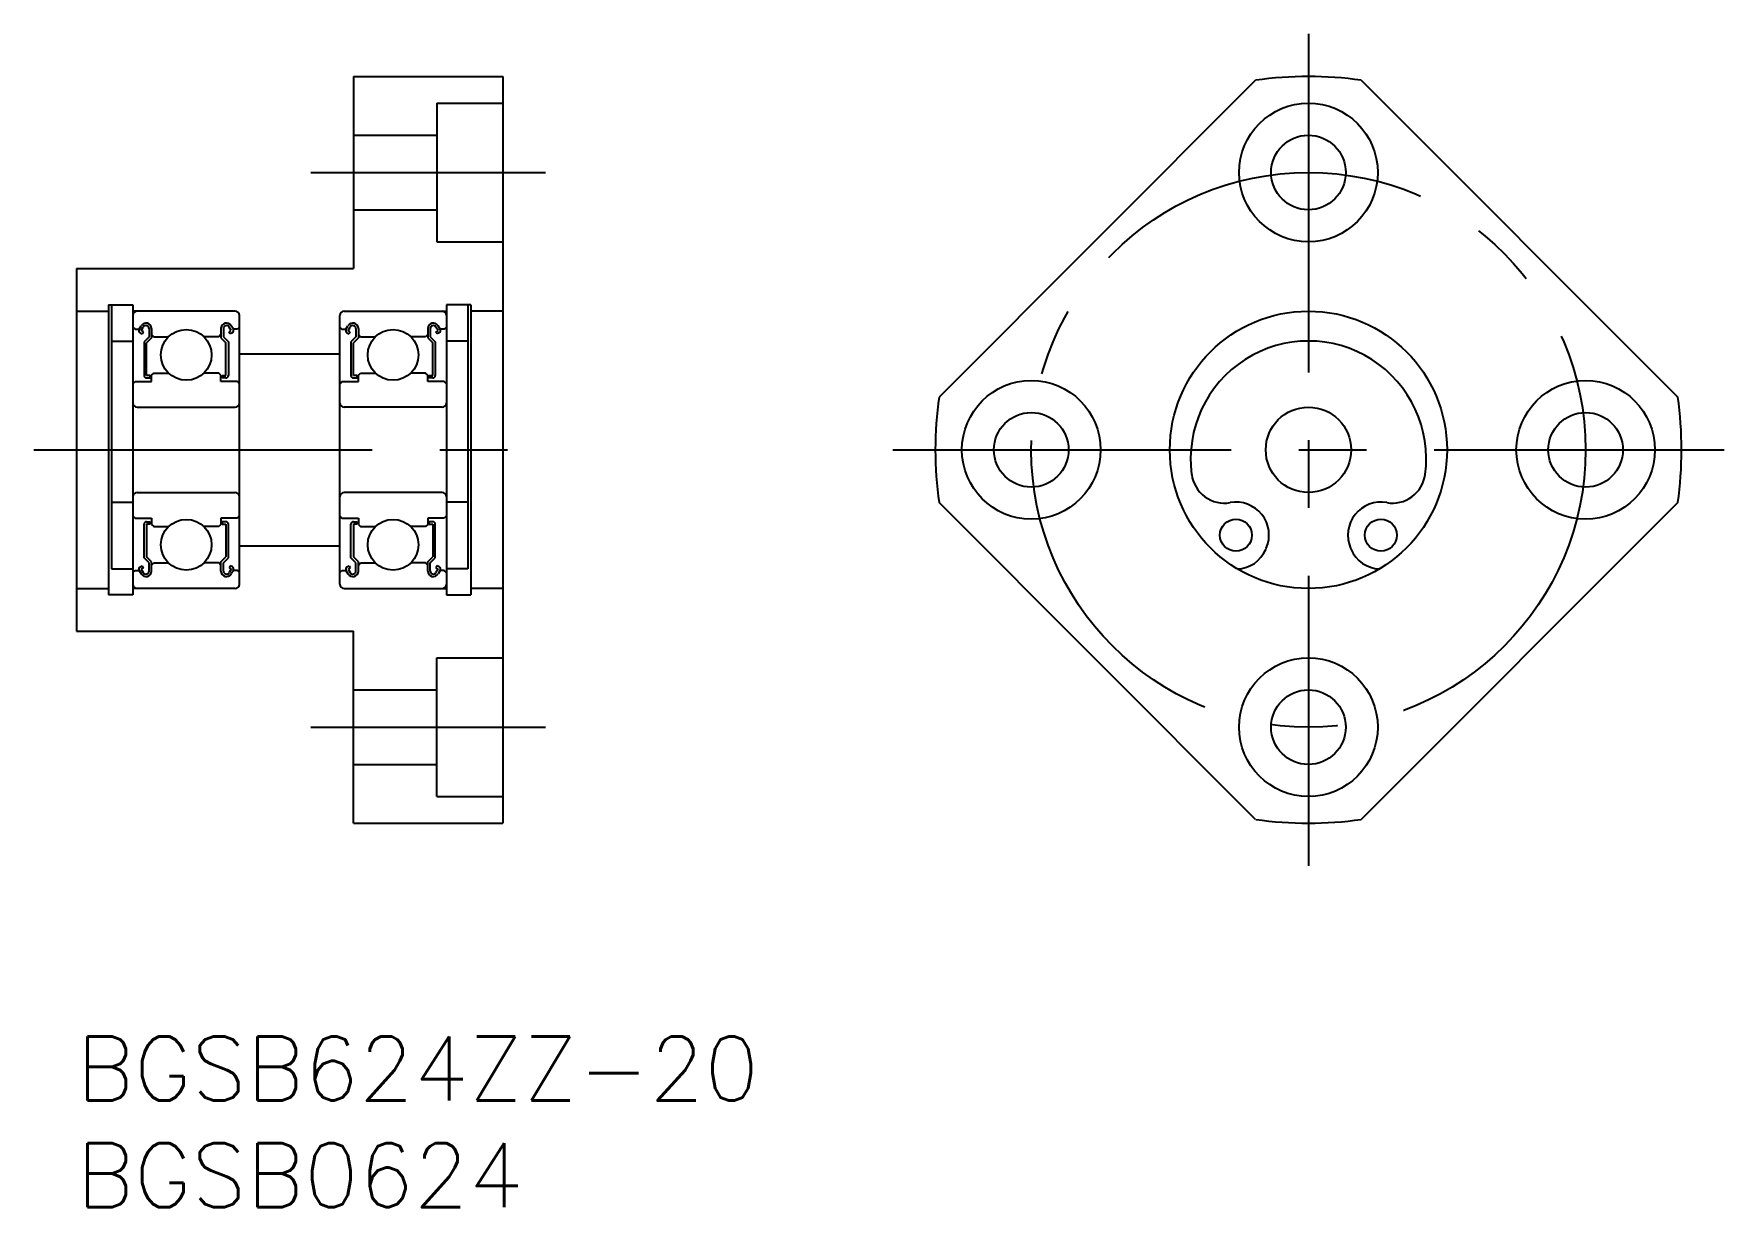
# Model space of a CAD drawing. Extents: x -2 to 77.3, y -8 to 47.
import ezdxf

# ---------------------------------------------------------------- set-up
doc = ezdxf.new("R2010")
doc.units = 0
doc.header["$LTSCALE"] = 0.5
doc.linetypes.add('CENTER', pattern=[50.8, 31.75, -6.35, 6.35, -6.35])
for name, color, linetype in [('MSM_CENTER', 1, 'CENTER'), ('MSM_CONTINUOUS', 7, 'CONTINUOUS'), ('MSM_PART_NUMBER', 7, 'CONTINUOUS')]:
    doc.layers.add(name, color=color, linetype=linetype)
doc.styles.get("Standard").update_dxf_attribs({"font": 'txt.shx', "height": 3, "bigfont": 'bigfont.shx'})

# ---------------------------------------------------------------- blocks, each defined once
blk = doc.blocks.new('*U6')
at = {"layer": 'MSM_PART_NUMBER'}
blk.add_text('BGSB624ZZ-20', height=3, dxfattribs=at).set_placement((0, -3))
blk = doc.blocks.new('*U7')
at = {"layer": 'MSM_PART_NUMBER'}
blk.add_text('BGSB0624', height=3, dxfattribs=at).set_placement((0, -8))

msp = doc.modelspace()

# ---------------------------------------------------------------- linework, layer by layer
at = {"layer": 'MSM_CENTER'}
for p, q in [((57.783, 47), (57.783, 8)), ((11, 40.5), (22, 40.5)), ((-2, 27.5), (22, 27.5)), ((38.283, 27.5), (77.283, 27.5)), ((11, 14.5), (22, 14.5))]:
    msp.add_line(p, q, dxfattribs=at)
msp.add_circle((57.783, 27.5), 13, dxfattribs=at)
at = {"layer": 'MSM_CONTINUOUS'}
for p, q in [((13, 45), (20, 45)), ((13, 45), (13, 36)), ((14.75, 45), (14.75, 45)), ((20, 45), (20, 10)), ((55.308, 44.824), (40.459, 29.975)), ((60.258, 44.824), (75.107, 29.975)), ((16.9, 43.75), (16.9, 37.25)), ((16.9, 43.75), (20, 43.75)), ((13, 42.25), (16.9, 42.25)), ((13, 38.75), (16.9, 38.75)), ((16.9, 37.25), (20, 37.25)), ((0, 36), (0, 19)), ((0, 36), (13, 36)), ((1.5, 34.3, 1), (2.65, 34.3, 1)), ((1.5, 34.3), (1.5, 20.7)), ((1.65, 34.3), (1.65, 21.918)), ((2.65, 34.3), (2.65, 20.7)), ((17.35, 34.3), (17.35, 20.7)), ((18.5, 34.3, 1), (17.35, 34.3, 1)), ((18.35, 34.3), (18.35, 21.918)), ((18.5, 34.3), (18.5, 20.7)), ((0, 34, 1), (1.5, 34, 1)), ((7.45, 34), (2.65, 34)), ((2.941, 33.15), (3.036, 33.31)), ((7.359, 33.15), (7.264, 33.31)), ((7.65, 21.2), (7.65, 33.8)), ((12.35, 21.2), (12.35, 33.8)), ((12.55, 34), (17.35, 34)), ((12.641, 33.15), (12.736, 33.31)), ((17.059, 33.15), (16.964, 33.31)), ((20, 34, 1), (18.5, 34, 1)), ((1.65, 32.6, 1), (2.65, 32.6, 1)), ((2.65, 33.25), (2.75, 33.15)), ((2.75, 33.15), (2.941, 33.15)), ((2.984, 32.991), (3.084, 32.933)), ((3.042, 33.092), (3.137, 33.252)), ((3.143, 33.034), (3.042, 33.092)), ((3.084, 32.933), (3.143, 33.034)), ((3.407, 32.8), (3.174, 32.567)), ((3.174, 32.567), (3.174, 30.986)), ((3.523, 32.752), (3.29, 32.519)), ((3.29, 30.986), (3.29, 32.519)), ((3.407, 33.18), (3.407, 32.8)), ((3.523, 33.18), (3.523, 32.752)), ((3.523, 32.9), (3.623, 32.8)), ((3.623, 32.8), (4.316, 32.8)), ((6.677, 32.8), (5.984, 32.8)), ((6.777, 32.9), (6.677, 32.8)), ((6.777, 33.18), (6.777, 32.752)), ((6.777, 32.752), (7.01, 32.519)), ((6.893, 33.18), (6.893, 32.8)), ((6.893, 32.8), (7.126, 32.567)), ((7.01, 30.986), (7.01, 32.519)), ((7.126, 32.567), (7.126, 30.986)), ((7.157, 33.034), (7.258, 33.092)), ((7.216, 32.933), (7.157, 33.034)), ((7.258, 33.092), (7.163, 33.252)), ((7.316, 32.991), (7.216, 32.933)), ((7.55, 33.15), (7.359, 33.15)), ((7.65, 33.25), (7.55, 33.15)), ((12.35, 33.25), (12.45, 33.15)), ((12.45, 33.15), (12.641, 33.15)), ((12.684, 32.991), (12.784, 32.933)), ((12.742, 33.092), (12.837, 33.252)), ((12.843, 33.034), (12.742, 33.092)), ((12.784, 32.933), (12.843, 33.034)), ((13.107, 32.8), (12.874, 32.567)), ((12.874, 32.567), (12.874, 30.986)), ((13.223, 32.752), (12.99, 32.519)), ((12.99, 30.986), (12.99, 32.519)), ((13.107, 33.18), (13.107, 32.8)), ((13.223, 33.18), (13.223, 32.752)), ((13.223, 32.9), (13.323, 32.8)), ((13.323, 32.8), (14.016, 32.8)), ((16.377, 32.8), (15.684, 32.8)), ((16.477, 32.9), (16.377, 32.8)), ((16.477, 33.18), (16.477, 32.752)), ((16.477, 32.752), (16.71, 32.519)), ((16.593, 33.18), (16.593, 32.8)), ((16.593, 32.8), (16.826, 32.567)), ((16.71, 30.986), (16.71, 32.519)), ((16.826, 32.567), (16.826, 30.986)), ((16.857, 33.034), (16.958, 33.092)), ((16.916, 32.933), (16.857, 33.034)), ((16.958, 33.092), (16.863, 33.252)), ((17.016, 32.991), (16.916, 32.933)), ((17.25, 33.15), (17.059, 33.15)), ((17.35, 33.25), (17.25, 33.15)), ((18.35, 32.6, 1), (17.35, 32.6, 1)), ((7.65, 32), (12.35, 32)), ((3.465, 30.986), (3.29, 30.986)), ((3.465, 30.87), (3.465, 30.986)), ((3.523, 31), (3.623, 31.1)), ((3.523, 30.7), (3.523, 31)), ((3.623, 31.1), (4.316, 31.1)), ((6.677, 31.1), (5.984, 31.1)), ((6.777, 31), (6.677, 31.1)), ((6.777, 30.7), (6.777, 31)), ((6.835, 30.986), (7.01, 30.986)), ((6.835, 30.87), (6.835, 30.986)), ((13.165, 30.986), (12.99, 30.986)), ((13.165, 30.87), (13.165, 30.986)), ((13.223, 31), (13.323, 31.1)), ((13.223, 30.7), (13.223, 31)), ((13.323, 31.1), (14.016, 31.1)), ((16.377, 31.1), (15.684, 31.1)), ((16.477, 31), (16.377, 31.1)), ((16.477, 30.7), (16.477, 31)), ((16.535, 30.986), (16.71, 30.986)), ((16.535, 30.87), (16.535, 30.986)), ((2.65, 30.6), (2.75, 30.7)), ((2.75, 30.7), (3.523, 30.7)), ((3.29, 30.87), (3.465, 30.87)), ((7.55, 30.7), (6.777, 30.7)), ((7.01, 30.87), (6.835, 30.87)), ((7.65, 30.6), (7.55, 30.7)), ((12.35, 30.6), (12.45, 30.7)), ((12.45, 30.7), (13.223, 30.7)), ((12.99, 30.87), (13.165, 30.87)), ((17.25, 30.7), (16.477, 30.7)), ((16.71, 30.87), (16.535, 30.87)), ((17.35, 30.6), (17.25, 30.7)), ((2.85, 29.5), (7.45, 29.5)), ((17.15, 29.5), (12.55, 29.5)), ((2.85, 25.5), (7.45, 25.5)), ((17.15, 25.5), (12.55, 25.5)), ((1.65, 25.05, 1), (2.65, 25.05, 1)), ((18.35, 25.05, 1), (17.35, 25.05, 1)), ((55.308, 10.176), (40.459, 25.025)), ((75.107, 25.025), (60.258, 10.176)), ((2.65, 24.4), (2.75, 24.3)), ((2.75, 24.3), (3.523, 24.3)), ((3.174, 22.433), (3.174, 24.014)), ((3.29, 24.13), (3.465, 24.13)), ((3.29, 24.014), (3.29, 22.481)), ((3.465, 24.014), (3.29, 24.014)), ((3.465, 24.13), (3.465, 24.014)), ((3.523, 24.3), (3.523, 24)), ((3.523, 24), (3.623, 23.9)), ((3.623, 23.9), (4.316, 23.9)), ((6.677, 23.9), (5.984, 23.9)), ((6.777, 24), (6.677, 23.9)), ((7.55, 24.3), (6.777, 24.3)), ((6.777, 24.3), (6.777, 24)), ((7.01, 24.13), (6.835, 24.13)), ((6.835, 24.13), (6.835, 24.014)), ((6.835, 24.014), (7.01, 24.014)), ((7.01, 24.014), (7.01, 22.481)), ((7.126, 22.433), (7.126, 24.014)), ((7.65, 24.4), (7.55, 24.3)), ((12.35, 24.4), (12.45, 24.3)), ((12.45, 24.3), (13.223, 24.3)), ((12.874, 22.433), (12.874, 24.014)), ((12.99, 24.13), (13.165, 24.13)), ((12.99, 24.014), (12.99, 22.481)), ((13.165, 24.014), (12.99, 24.014)), ((13.165, 24.13), (13.165, 24.014)), ((13.223, 24.3), (13.223, 24)), ((13.223, 24), (13.323, 23.9)), ((13.323, 23.9), (14.016, 23.9)), ((16.377, 23.9), (15.684, 23.9)), ((16.477, 24), (16.377, 23.9)), ((17.25, 24.3), (16.477, 24.3)), ((16.477, 24.3), (16.477, 24)), ((16.71, 24.13), (16.535, 24.13)), ((16.535, 24.13), (16.535, 24.014)), ((16.535, 24.014), (16.71, 24.014)), ((16.71, 24.014), (16.71, 22.481)), ((16.826, 22.433), (16.826, 24.014)), ((17.35, 24.4), (17.25, 24.3)), ((7.65, 23), (12.35, 23)), ((3.407, 22.2), (3.174, 22.433)), ((3.523, 22.248), (3.29, 22.481)), ((3.407, 21.82), (3.407, 22.2)), ((3.523, 21.82), (3.523, 22.248)), ((3.523, 22.1), (3.623, 22.2)), ((3.623, 22.2), (4.316, 22.2)), ((6.677, 22.2), (5.984, 22.2)), ((6.777, 22.1), (6.677, 22.2)), ((6.777, 22.248), (7.01, 22.481)), ((6.777, 21.82), (6.777, 22.248)), ((6.893, 22.2), (7.126, 22.433)), ((6.893, 21.82), (6.893, 22.2)), ((13.107, 22.2), (12.874, 22.433)), ((13.223, 22.248), (12.99, 22.481)), ((13.107, 21.82), (13.107, 22.2)), ((13.223, 21.82), (13.223, 22.248)), ((13.223, 22.1), (13.323, 22.2)), ((13.323, 22.2), (14.016, 22.2)), ((16.377, 22.2), (15.684, 22.2)), ((16.477, 22.1), (16.377, 22.2)), ((16.477, 22.248), (16.71, 22.481)), ((16.477, 21.82), (16.477, 22.248)), ((16.593, 22.2), (16.826, 22.433)), ((16.593, 21.82), (16.593, 22.2)), ((55.781, 22.827), (55.808, 22.889)), ((59.758, 22.889), (59.785, 22.827)), ((1.65, 21.918, 1), (2.65, 21.918, 1)), ((2.65, 21.75), (2.75, 21.85)), ((2.75, 21.85), (2.941, 21.85)), ((2.941, 21.85), (3.036, 21.689)), ((2.984, 22.009), (3.084, 22.067)), ((3.143, 21.966), (3.042, 21.908)), ((3.042, 21.908), (3.137, 21.748)), ((3.084, 22.067), (3.143, 21.966)), ((7.216, 22.067), (7.157, 21.966)), ((7.157, 21.966), (7.258, 21.908)), ((7.258, 21.908), (7.163, 21.748)), ((7.316, 22.009), (7.216, 22.067)), ((7.359, 21.85), (7.264, 21.689)), ((7.55, 21.85), (7.359, 21.85)), ((7.65, 21.75), (7.55, 21.85)), ((12.35, 21.75), (12.45, 21.85)), ((12.45, 21.85), (12.641, 21.85)), ((12.641, 21.85), (12.736, 21.689)), ((12.684, 22.009), (12.784, 22.067)), ((12.843, 21.966), (12.742, 21.908)), ((12.742, 21.908), (12.837, 21.748)), ((12.784, 22.067), (12.843, 21.966)), ((16.916, 22.067), (16.857, 21.966)), ((16.857, 21.966), (16.958, 21.908)), ((16.958, 21.908), (16.863, 21.748)), ((17.016, 22.009), (16.916, 22.067)), ((17.059, 21.85), (16.964, 21.689)), ((17.25, 21.85), (17.059, 21.85)), ((17.35, 21.75), (17.25, 21.85)), ((18.35, 21.918, 1), (17.35, 21.918, 1)), ((0, 21, 1), (1.5, 21, 1)), ((2.65, 20.7, 1), (1.5, 20.7, 1)), ((7.45, 21), (2.65, 21)), ((12.55, 21), (17.35, 21)), ((17.35, 20.7, 1), (18.5, 20.7, 1)), ((20, 21, 1), (18.5, 21, 1)), ((0, 19), (13, 19)), ((13, 10), (13, 19)), ((16.9, 11.25), (16.9, 17.75)), ((16.9, 17.75), (20, 17.75)), ((13, 16.25), (16.9, 16.25)), ((13, 12.75), (16.9, 12.75)), ((16.9, 11.25), (20, 11.25)), ((13, 10), (20, 10))]:
    msp.add_line(p, q, dxfattribs=at)
for centre, radius in [((57.783, 40.5), 3.25), ((57.783, 40.5), 1.75), ((57.783, 27.5), 6.5), ((5.15, 31.95), 1.191), ((14.85, 31.95), 1.191), ((44.783, 27.5), 3.25), ((70.783, 27.5), 3.25), ((57.783, 27.5), 2), ((44.783, 27.5), 1.75), ((70.783, 27.5), 1.75), ((5.15, 23.05), 1.191), ((14.85, 23.05), 1.191), ((54.383, 23.5), 0.75), ((61.183, 23.5), 0.75), ((57.783, 14.5), 3.25), ((57.783, 14.5), 1.75)]:
    msp.add_circle(centre, radius, dxfattribs=at)
for centre, radius, start, end in [((57.783, 27.5), 17.5, 81.8699, 98.1301), ((2.85, 33.8), 0.2, 90, 180), ((3.262, 33.18), 0.261, 359.99995, 150), ((3.262, 33.18), 0.145, 359.99995, 150), ((7.038, 33.18), 0.261, 30, 180.00005), ((7.038, 33.18), 0.145, 30, 180.00005), ((7.45, 33.8), 0.2, 0, 90), ((12.55, 33.8), 0.2, 90, 180), ((12.962, 33.18), 0.261, 359.99995, 150), ((12.962, 33.18), 0.145, 359.99995, 150), ((16.738, 33.18), 0.261, 30, 180.00005), ((16.738, 33.18), 0.145, 30, 180.00005), ((17.15, 33.8), 0.2, 0, 90), ((3.042, 33.092), 0.116, 150.00177, 240.00498), ((7.258, 33.092), 0.116, 299.99502, 29.99823), ((12.742, 33.092), 0.116, 150.00177, 240.00498), ((16.958, 33.092), 0.116, 299.99502, 29.99823), ((57.783, 27.075), 5.525, 352.44259, 187.55741), ((3.29, 30.986), 0.116, 180, 270.00046), ((7.01, 30.986), 0.116, 269.99954, 0), ((12.99, 30.986), 0.116, 180, 270.00046), ((16.71, 30.986), 0.116, 269.99954, 0), ((2.85, 29.7), 0.2, 180, 270), ((7.45, 29.7), 0.2, 270, 0), ((12.55, 29.7), 0.2, 180, 270), ((17.15, 29.7), 0.2, 270, 0), ((57.783, 27.5), 17.5, 171.8699, 188.1301), ((57.783, 27.5), 17.5, 351.8699, 8.1301), ((53.843, 26.552), 1.55, 187.55741, 280.04058), ((61.723, 26.552), 1.55, 259.95942, 352.44259), ((2.85, 25.3), 0.2, 90, 180), ((7.45, 25.3), 0.2, 0, 90), ((12.55, 25.3), 0.2, 90, 180), ((17.15, 25.3), 0.2, 0, 90), ((54.383, 23.5), 1.55, 336.80949, 100.04058), ((61.183, 23.5), 1.55, 79.95942, 203.19051), ((3.29, 24.014), 0.116, 89.99954, 180), ((7.01, 24.014), 0.116, 0.00005, 90.00003), ((12.99, 24.014), 0.116, 89.99997, 179.99995), ((16.71, 24.014), 0.116, 0, 90.00046), ((54.402, 23.418), 1.5, 271.8603, 336.80949), ((61.164, 23.418), 1.5, 203.19051, 268.1397), ((3.042, 21.908), 0.116, 119.99921, 209.99951), ((3.262, 21.82), 0.261, 210, 0.00005), ((3.262, 21.82), 0.145, 210, 0.00005), ((7.038, 21.82), 0.261, 180, 330.00011), ((7.038, 21.82), 0.145, 180, 329.99983), ((7.258, 21.908), 0.116, 329.99345, 60.00156), ((12.742, 21.908), 0.116, 119.99844, 210.00655), ((12.962, 21.82), 0.261, 209.99989, 0), ((12.962, 21.82), 0.145, 210.00017, 0), ((16.738, 21.82), 0.261, 179.99995, 330), ((16.738, 21.82), 0.145, 179.99995, 330), ((16.958, 21.908), 0.116, 330.00049, 60.00079), ((2.85, 21.2), 0.2, 180, 270), ((7.45, 21.2), 0.2, 270, 0), ((12.55, 21.2), 0.2, 180, 270), ((17.15, 21.2), 0.2, 270, 0), ((57.783, 27.5), 17.5, 261.8699, 278.1301)]:
    msp.add_arc(centre, radius, start, end, dxfattribs=at)

# ---------------------------------------------------------------- block references
for name in ['*U6', '*U7']:
    msp.add_blockref(name, (0, 0), dxfattribs=at)

doc.saveas('drawing.dxf')
